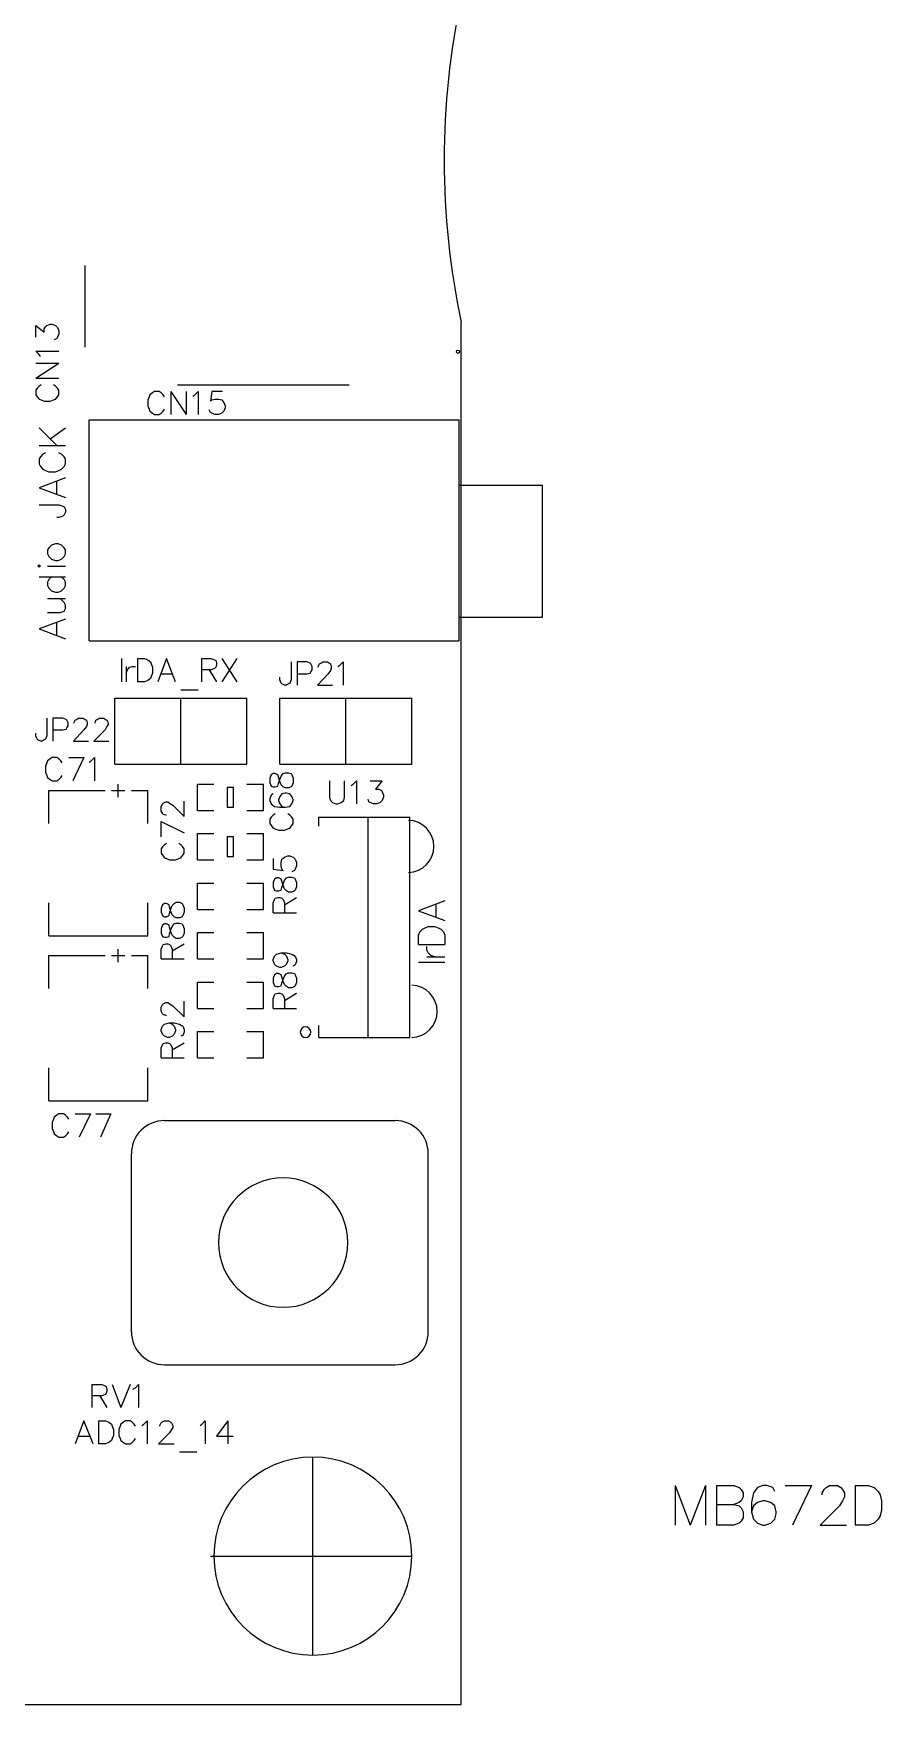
# Model space of a CAD drawing. Extents: x -0.24 to 4.91, y -0.23 to 6.58.
# Drawn here: x 3.627 to 4.912, y -0.225 to 2.308 of the extents above; entities that cross this region are included whole.
import ezdxf

# ---------------------------------------------------------------- set-up
doc = ezdxf.new("R2010")
doc.units = 0
doc.layers.get('0').update_dxf_attribs({"linetype": 'CONTINUOUS'})
doc.layers.add('mb672d', color=1, linetype='CONTINUOUS')

# ---------------------------------------------------------------- blocks, each defined once
blk = doc.blocks.new('D58')
blk.add_circle((0, 0), 0.0025)
blk = doc.blocks.new('D99')
blk.add_lwpolyline([(-0.005, -0.015), (0.005, -0.015), (0.005, 0.015), (-0.005, 0.015)], close=True)

msp = doc.modelspace()

# ---------------------------------------------------------------- linework, layer by layer
at = {"layer": 'mb672d', "color": 5}
for points in [[(4.275, 2.361), (4.275, 2.361), (4.275, 2.361, 0.105526), (4.275, 1.87), (4.275, 1.87)], [(4.195, 1.036), (4.195, 1.036), (4.195, 1.036, 0.974684), (4.195, 1.115), (4.195, 1.115)], [(4.2, 0.786), (4.2, 0.786), (4.2, 0.786, 0.974684), (4.2, 0.865), (4.2, 0.865)], [(4.047, 0.794), (4.047, 0.794), (4.047, 0.794, 1), (4.031, 0.794), (4.031, 0.794), (4.031, 0.794, 1), (4.047, 0.794), (4.047, 0.794)], [(3.825, 0.66), (3.825, 0.66), (3.825, 0.66, 0.414214), (3.775, 0.61), (3.775, 0.61)], [(4.225, 0.61), (4.225, 0.61), (4.225, 0.61, 0.414214), (4.175, 0.66), (4.175, 0.66)], [(4.103, 0.475), (4.103, 0.475), (4.103, 0.475, 1), (3.907, 0.475), (3.907, 0.475), (3.907, 0.475, 1), (4.103, 0.475), (4.103, 0.475)], [(3.775, 0.34), (3.775, 0.34), (3.775, 0.34, 0.414214), (3.825, 0.29), (3.825, 0.29)], [(4.175, 0.29), (4.175, 0.29), (4.175, 0.29, 0.414214), (4.225, 0.34), (4.225, 0.34)], [(4.2, 0), (4.2, 0), (4.2, 0, 1), (3.9, 0), (3.9, 0), (3.9, 0, 1), (4.2, 0), (4.2, 0)]]:
    msp.add_lwpolyline(points, format="xyb", dxfattribs=at)
at = {"layer": 'mb672d', "color": 1}
msp.add_lwpolyline([(4.275, 2.361), (4.275, 2.361), (4.275, 2.361, 0.105526), (4.275, 1.87), (4.275, 1.87)], format="xyb", dxfattribs=at)
at = {"layer": 'mb672d', "color": 5}
for points in [[(3.705, 1.849), (3.705, 1.956)], [(3.63, 1.847), (3.63, 1.865), (3.643, 1.855), (3.643, 1.86), (3.645, 1.863), (3.647, 1.865), (3.652, 1.867), (3.655, 1.867), (3.66, 1.865), (3.663, 1.862), (3.665, 1.857), (3.665, 1.852), (3.663, 1.847), (3.662, 1.845), (3.658, 1.843)], [(3.705, 1.832), (3.705, 1.849)], [(4.275, -0.225), (4.275, 1.87)], [(3.637, 1.818), (3.635, 1.821), (3.63, 1.826), (3.665, 1.826)], [(3.63, 1.785), (3.665, 1.808)], [(3.63, 1.808), (3.665, 1.808)], [(3.63, 1.785), (3.665, 1.785)], [(3.638, 1.775), (3.635, 1.773), (3.632, 1.77), (3.63, 1.767), (3.63, 1.76), (3.632, 1.757), (3.635, 1.753), (3.638, 1.752), (3.643, 1.75), (3.652, 1.75), (3.657, 1.752), (3.66, 1.753), (3.663, 1.757), (3.665, 1.76), (3.665, 1.767), (3.663, 1.77), (3.66, 1.773), (3.657, 1.775)], [(3.845, 1.775), (4.105, 1.775)], [(3.825, 1.757), (3.823, 1.76), (3.82, 1.763), (3.817, 1.765), (3.81, 1.765), (3.807, 1.763), (3.803, 1.76), (3.802, 1.757), (3.8, 1.752), (3.8, 1.743), (3.802, 1.738), (3.803, 1.735), (3.807, 1.732), (3.81, 1.73), (3.817, 1.73), (3.82, 1.732), (3.823, 1.735), (3.825, 1.738)], [(3.835, 1.765), (3.835, 1.73)], [(3.835, 1.765), (3.858, 1.73)], [(3.858, 1.765), (3.858, 1.73)], [(3.868, 1.758), (3.871, 1.76), (3.876, 1.765), (3.876, 1.73)], [(3.913, 1.765), (3.897, 1.765), (3.895, 1.75), (3.897, 1.752), (3.902, 1.753), (3.907, 1.753), (3.912, 1.752), (3.915, 1.748), (3.917, 1.743), (3.917, 1.74), (3.915, 1.735), (3.912, 1.732), (3.907, 1.73), (3.902, 1.73), (3.897, 1.732), (3.895, 1.733), (3.893, 1.737)], [(3.635, 1.71), (3.662, 1.683)], [(3.652, 1.693), (3.675, 1.71)], [(3.711, 1.387), (3.711, 1.722), (4.272, 1.722)], [(4.272, 1.387), (4.272, 1.722)], [(3.635, 1.683), (3.675, 1.683)], [(3.645, 1.672), (3.641, 1.67), (3.637, 1.666), (3.635, 1.663), (3.635, 1.655), (3.637, 1.651), (3.641, 1.647), (3.645, 1.645), (3.65, 1.643), (3.66, 1.643), (3.665, 1.645), (3.669, 1.647), (3.673, 1.651), (3.675, 1.655), (3.675, 1.663), (3.673, 1.666), (3.669, 1.67), (3.665, 1.672)], [(3.675, 1.634), (3.635, 1.619), (3.675, 1.604)], [(3.662, 1.609), (3.662, 1.628)], [(4.272, 1.423), (4.398, 1.423), (4.398, 1.623)], [(4.272, 1.623), (4.398, 1.623)], [(3.635, 1.593), (3.665, 1.593), (3.671, 1.591), (3.673, 1.59), (3.675, 1.586), (3.675, 1.582), (3.673, 1.578), (3.671, 1.576), (3.665, 1.574), (3.662, 1.574)], [(3.648, 1.519), (3.65, 1.515), (3.654, 1.511), (3.66, 1.509), (3.664, 1.509), (3.669, 1.511), (3.673, 1.515), (3.675, 1.519), (3.675, 1.525), (3.673, 1.528), (3.669, 1.532), (3.664, 1.534), (3.66, 1.534), (3.654, 1.532), (3.65, 1.528), (3.648, 1.525), (3.648, 1.519)], [(3.635, 1.499), (3.637, 1.5), (3.635, 1.502), (3.633, 1.5), (3.635, 1.499)], [(3.648, 1.5), (3.675, 1.5)], [(3.635, 1.484), (3.675, 1.484)], [(3.654, 1.484), (3.65, 1.48), (3.648, 1.476), (3.648, 1.471), (3.65, 1.467), (3.654, 1.463), (3.66, 1.461), (3.664, 1.461), (3.669, 1.463), (3.673, 1.467), (3.675, 1.471), (3.675, 1.476), (3.673, 1.48), (3.669, 1.484)], [(3.648, 1.43), (3.667, 1.43), (3.673, 1.432), (3.675, 1.436), (3.675, 1.441), (3.673, 1.445), (3.667, 1.451)], [(3.648, 1.451), (3.675, 1.451)], [(3.675, 1.42), (3.635, 1.405), (3.675, 1.39)], [(3.662, 1.396), (3.662, 1.415)], [(3.711, 1.387), (4.272, 1.387)], [(3.76, 1.36), (3.76, 1.325)], [(3.767, 1.348), (3.767, 1.325)], [(3.767, 1.338), (3.769, 1.343), (3.772, 1.347), (3.776, 1.348), (3.781, 1.348)], [(3.784, 1.36), (3.784, 1.325)], [(3.784, 1.36), (3.795, 1.36), (3.8, 1.358), (3.804, 1.355), (3.805, 1.352), (3.807, 1.347), (3.807, 1.338), (3.805, 1.333), (3.804, 1.33), (3.8, 1.327), (3.795, 1.325), (3.784, 1.325)], [(3.842, 1.325), (3.828, 1.36), (3.815, 1.325)], [(3.881, 1.36), (3.881, 1.325)], [(3.881, 1.36), (3.896, 1.36), (3.901, 1.358), (3.903, 1.357), (3.904, 1.353), (3.904, 1.35), (3.903, 1.347), (3.901, 1.345), (3.896, 1.343), (3.881, 1.343)], [(3.893, 1.343), (3.904, 1.325)], [(3.912, 1.36), (3.935, 1.325)], [(3.935, 1.36), (3.912, 1.325)], [(4.017, 1.355), (4.017, 1.328), (4.015, 1.323), (4.013, 1.322), (4.01, 1.32), (4.007, 1.32), (4.003, 1.322), (4.002, 1.323), (4, 1.328), (4, 1.332)], [(4.026, 1.337), (4.041, 1.337), (4.046, 1.338), (4.047, 1.34), (4.049, 1.343), (4.049, 1.348), (4.047, 1.352), (4.046, 1.353), (4.041, 1.355), (4.026, 1.355), (4.026, 1.32)], [(4.058, 1.347), (4.058, 1.348), (4.06, 1.352), (4.062, 1.353), (4.065, 1.355), (4.072, 1.355), (4.075, 1.353), (4.077, 1.352), (4.078, 1.348), (4.078, 1.345), (4.077, 1.342), (4.073, 1.337), (4.057, 1.32), (4.08, 1.32)], [(4.088, 1.348), (4.091, 1.35), (4.096, 1.355), (4.096, 1.32)], [(3.82, 1.337), (3.837, 1.337)], [(3.75, 1.3), (3.95, 1.3)], [(3.75, 1.2), (3.75, 1.3)], [(3.75, 1.2), (3.95, 1.2), (3.95, 1.3)], [(3.85, 1.313), (3.876, 1.313)], [(3.85, 1.2), (3.85, 1.3)], [(4, 1.2), (4, 1.3), (4.2, 1.3)], [(4.1, 1.2), (4.1, 1.3)], [(4.2, 1.2), (4.2, 1.3)], [(3.647, 1.27), (3.647, 1.243), (3.645, 1.238), (3.643, 1.237), (3.64, 1.235), (3.637, 1.235), (3.633, 1.237), (3.632, 1.238), (3.63, 1.243), (3.63, 1.247)], [(3.656, 1.252), (3.671, 1.252), (3.676, 1.253), (3.677, 1.255), (3.679, 1.258), (3.679, 1.263), (3.677, 1.267), (3.676, 1.268), (3.671, 1.27), (3.656, 1.27), (3.656, 1.235)], [(3.688, 1.262), (3.688, 1.263), (3.69, 1.267), (3.692, 1.268), (3.695, 1.27), (3.702, 1.27), (3.705, 1.268), (3.707, 1.267), (3.708, 1.263), (3.708, 1.26), (3.707, 1.257), (3.703, 1.252), (3.687, 1.235), (3.71, 1.235)], [(3.72, 1.262), (3.72, 1.263), (3.721, 1.267), (3.723, 1.268), (3.726, 1.27), (3.733, 1.27), (3.736, 1.268), (3.738, 1.267), (3.74, 1.263), (3.74, 1.26), (3.738, 1.257), (3.735, 1.252), (3.718, 1.235), (3.741, 1.235)], [(3.67, 1.202), (3.668, 1.205), (3.665, 1.208), (3.662, 1.21), (3.655, 1.21), (3.652, 1.208), (3.648, 1.205), (3.647, 1.202), (3.645, 1.197), (3.645, 1.188), (3.647, 1.183), (3.648, 1.18), (3.652, 1.177), (3.655, 1.175), (3.662, 1.175), (3.665, 1.177), (3.668, 1.18), (3.67, 1.183)], [(3.68, 1.21), (3.703, 1.21)], [(3.703, 1.21), (3.686, 1.175)], [(3.711, 1.203), (3.714, 1.205), (3.719, 1.21), (3.719, 1.175)], [(4, 1.2), (4.2, 1.2)], [(3.755, 1.15), (3.755, 1.17)], [(3.875, 1.13), (3.875, 1.17), (3.9, 1.17)], [(3.95, 1.17), (3.975, 1.17)], [(3.975, 1.13), (3.975, 1.17)], [(3.985, 1.172), (3.987, 1.167), (3.99, 1.166), (3.993, 1.166), (3.997, 1.167), (3.998, 1.171), (4, 1.177), (4.002, 1.182), (4.005, 1.186), (4.008, 1.187), (4.013, 1.187), (4.017, 1.186), (4.018, 1.184), (4.02, 1.179), (4.02, 1.172), (4.018, 1.167), (4.017, 1.166), (4.013, 1.164), (4.008, 1.164), (4.005, 1.166), (4.002, 1.169), (4, 1.174), (3.998, 1.181), (3.997, 1.184), (3.993, 1.186), (3.99, 1.186), (3.987, 1.184), (3.985, 1.179), (3.985, 1.172)], [(4.075, 1.175), (4.075, 1.15), (4.077, 1.145), (4.08, 1.142), (4.085, 1.14), (4.088, 1.14), (4.093, 1.142), (4.097, 1.145), (4.098, 1.15), (4.098, 1.175)], [(4.108, 1.168), (4.111, 1.17), (4.116, 1.175), (4.116, 1.14)], [(4.137, 1.175), (4.155, 1.175), (4.145, 1.162), (4.15, 1.162), (4.154, 1.16), (4.155, 1.158), (4.157, 1.153), (4.157, 1.15), (4.155, 1.145), (4.152, 1.142), (4.147, 1.14), (4.142, 1.14), (4.137, 1.142), (4.135, 1.143), (4.134, 1.147)], [(3.65, 1.16), (3.735, 1.16)], [(3.65, 1.11), (3.65, 1.16)], [(3.745, 1.16), (3.765, 1.16)], [(3.775, 1.16), (3.8, 1.16)], [(3.8, 1.15), (3.8, 1.16)], [(3.8, 1.11), (3.8, 1.16)], [(3.828, 1.123), (3.827, 1.123), (3.823, 1.124), (3.822, 1.126), (3.82, 1.129), (3.82, 1.136), (3.822, 1.139), (3.823, 1.141), (3.827, 1.143), (3.83, 1.143), (3.833, 1.141), (3.838, 1.138), (3.855, 1.121), (3.855, 1.144)], [(3.99, 1.155), (3.987, 1.153), (3.985, 1.148), (3.985, 1.145), (3.987, 1.14), (3.992, 1.136), (4, 1.135), (4.008, 1.135), (4.015, 1.136), (4.018, 1.14), (4.02, 1.145), (4.02, 1.146), (4.018, 1.151), (4.015, 1.155), (4.01, 1.156), (4.008, 1.156), (4.003, 1.155), (4, 1.151), (3.998, 1.146), (3.998, 1.145), (4, 1.14), (4.003, 1.136), (4.008, 1.135)], [(3.875, 1.13), (3.9, 1.13)], [(3.95, 1.13), (3.975, 1.13)], [(3.993, 1.125), (3.99, 1.123), (3.987, 1.12), (3.985, 1.117), (3.985, 1.11), (3.987, 1.107), (3.99, 1.103), (3.993, 1.102), (3.998, 1.1), (4.007, 1.1), (4.012, 1.102), (4.015, 1.103), (4.018, 1.107), (4.02, 1.11), (4.02, 1.117), (4.018, 1.12), (4.015, 1.123), (4.012, 1.125)], [(4.059, 1.106), (4.059, 1.12)], [(4.059, 1.12), (4.197, 1.12)], [(4.134, 0.786), (4.134, 1.12)], [(4.197, 0.786), (4.197, 1.12)], [(3.82, 1.113), (3.855, 1.096)], [(3.82, 1.09), (3.82, 1.113)], [(3.875, 1.055), (3.875, 1.095), (3.9, 1.095)], [(3.95, 1.095), (3.975, 1.095)], [(3.975, 1.055), (3.975, 1.095)], [(3.828, 1.08), (3.825, 1.078), (3.822, 1.075), (3.82, 1.072), (3.82, 1.065), (3.822, 1.062), (3.825, 1.058), (3.828, 1.057), (3.833, 1.055), (3.842, 1.055), (3.847, 1.057), (3.85, 1.058), (3.853, 1.062), (3.855, 1.065), (3.855, 1.072), (3.853, 1.075), (3.85, 1.078), (3.847, 1.08)], [(3.875, 1.055), (3.9, 1.055)], [(3.95, 1.055), (3.975, 1.055)], [(3.99, 1.057), (3.99, 1.041), (4.005, 1.039), (4.003, 1.041), (4.002, 1.046), (4.002, 1.051), (4.003, 1.056), (4.007, 1.059), (4.012, 1.061), (4.015, 1.061), (4.02, 1.059), (4.023, 1.056), (4.025, 1.051), (4.025, 1.046), (4.023, 1.041), (4.022, 1.039), (4.018, 1.037)], [(3.875, 0.98), (3.875, 1.02), (3.9, 1.02)], [(3.95, 1.02), (3.975, 1.02)], [(3.975, 0.98), (3.975, 1.02)], [(3.99, 1.014), (3.992, 1.009), (3.995, 1.008), (3.998, 1.008), (4.002, 1.009), (4.003, 1.013), (4.005, 1.019), (4.007, 1.024), (4.01, 1.028), (4.013, 1.029), (4.018, 1.029), (4.022, 1.028), (4.023, 1.026), (4.025, 1.021), (4.025, 1.014), (4.023, 1.009), (4.022, 1.008), (4.018, 1.006), (4.013, 1.006), (4.01, 1.008), (4.007, 1.011), (4.005, 1.016), (4.003, 1.023), (4.002, 1.026), (3.998, 1.028), (3.995, 1.028), (3.992, 1.026), (3.99, 1.021), (3.99, 1.014)], [(3.65, 0.94), (3.65, 0.99)], [(3.65, 0.94), (3.8, 0.94), (3.8, 0.99)], [(3.82, 0.976), (3.822, 0.971), (3.825, 0.969), (3.828, 0.969), (3.832, 0.971), (3.833, 0.974), (3.835, 0.981), (3.837, 0.986), (3.84, 0.989), (3.843, 0.991), (3.848, 0.991), (3.852, 0.989), (3.853, 0.987), (3.855, 0.982), (3.855, 0.976), (3.853, 0.971), (3.852, 0.969), (3.848, 0.967), (3.843, 0.967), (3.84, 0.969), (3.837, 0.972), (3.835, 0.977), (3.833, 0.984), (3.832, 0.987), (3.828, 0.989), (3.825, 0.989), (3.822, 0.987), (3.82, 0.982), (3.82, 0.976)], [(3.99, 0.975), (3.99, 0.99), (3.992, 0.995), (3.993, 0.997), (3.997, 0.998), (4, 0.998), (4.003, 0.997), (4.005, 0.995), (4.007, 0.99), (4.007, 0.975)], [(4.007, 0.987), (4.025, 0.998)], [(4.25, 0.993), (4.21, 0.978), (4.25, 0.963)], [(4.237, 0.969), (4.237, 0.988)], [(3.875, 0.98), (3.9, 0.98)], [(3.95, 0.98), (3.975, 0.98)], [(3.99, 0.975), (4.025, 0.975)], [(3.82, 0.944), (3.822, 0.939), (3.825, 0.938), (3.828, 0.938), (3.832, 0.939), (3.833, 0.943), (3.835, 0.949), (3.837, 0.954), (3.84, 0.958), (3.843, 0.959), (3.848, 0.959), (3.852, 0.958), (3.853, 0.956), (3.855, 0.951), (3.855, 0.944), (3.853, 0.939), (3.852, 0.938), (3.848, 0.936), (3.843, 0.936), (3.84, 0.938), (3.837, 0.941), (3.835, 0.946), (3.833, 0.953), (3.832, 0.956), (3.828, 0.958), (3.825, 0.958), (3.822, 0.956), (3.82, 0.951), (3.82, 0.944)], [(3.875, 0.905), (3.875, 0.945), (3.9, 0.945)], [(3.95, 0.945), (3.975, 0.945)], [(3.975, 0.905), (3.975, 0.945)], [(4.21, 0.927), (4.21, 0.941), (4.212, 0.946), (4.216, 0.95), (4.22, 0.952), (4.225, 0.954), (4.235, 0.954), (4.24, 0.952), (4.244, 0.95), (4.248, 0.946), (4.25, 0.941), (4.25, 0.927)], [(3.755, 0.9), (3.755, 0.92)], [(3.82, 0.905), (3.82, 0.92), (3.822, 0.925), (3.823, 0.927), (3.827, 0.928), (3.83, 0.928), (3.833, 0.927), (3.835, 0.925), (3.837, 0.92), (3.837, 0.905)], [(3.837, 0.917), (3.855, 0.928)], [(4.002, 0.914), (4.007, 0.912), (4.01, 0.909), (4.012, 0.904), (4.012, 0.902), (4.01, 0.897), (4.007, 0.894), (4.002, 0.892), (4, 0.892), (3.995, 0.894), (3.992, 0.897), (3.99, 0.902), (3.99, 0.904), (3.992, 0.909), (3.995, 0.912), (4.002, 0.914), (4.01, 0.914), (4.018, 0.912), (4.023, 0.909), (4.025, 0.904), (4.025, 0.901), (4.023, 0.896), (4.02, 0.894)], [(4.21, 0.927), (4.25, 0.927)], [(4.235, 0.908), (4.229, 0.91), (4.225, 0.914), (4.223, 0.918), (4.223, 0.924)], [(3.65, 0.91), (3.735, 0.91)], [(3.65, 0.86), (3.65, 0.91)], [(3.745, 0.91), (3.765, 0.91)], [(3.775, 0.91), (3.8, 0.91)], [(3.8, 0.9), (3.8, 0.91)], [(3.8, 0.86), (3.8, 0.91)], [(3.82, 0.905), (3.855, 0.905)], [(3.875, 0.905), (3.9, 0.905)], [(3.95, 0.905), (3.975, 0.905)], [(4.21, 0.9), (4.25, 0.9)], [(4.223, 0.908), (4.25, 0.908)], [(3.875, 0.83), (3.875, 0.87), (3.9, 0.87)], [(3.95, 0.87), (3.975, 0.87)], [(3.975, 0.83), (3.975, 0.87)], [(3.99, 0.869), (3.992, 0.864), (3.995, 0.863), (3.998, 0.863), (4.002, 0.864), (4.003, 0.868), (4.005, 0.874), (4.007, 0.879), (4.01, 0.883), (4.013, 0.884), (4.018, 0.884), (4.022, 0.883), (4.023, 0.881), (4.025, 0.876), (4.025, 0.869), (4.023, 0.864), (4.022, 0.863), (4.018, 0.861), (4.013, 0.861), (4.01, 0.863), (4.007, 0.866), (4.005, 0.871), (4.003, 0.878), (4.002, 0.881), (3.998, 0.883), (3.995, 0.883), (3.992, 0.881), (3.99, 0.876), (3.99, 0.869)], [(3.828, 0.819), (3.827, 0.819), (3.823, 0.821), (3.822, 0.822), (3.82, 0.826), (3.82, 0.832), (3.822, 0.836), (3.823, 0.837), (3.827, 0.839), (3.83, 0.839), (3.833, 0.837), (3.838, 0.834), (3.855, 0.817), (3.855, 0.841)], [(3.99, 0.83), (3.99, 0.845), (3.992, 0.85), (3.993, 0.852), (3.997, 0.853), (4, 0.853), (4.003, 0.852), (4.005, 0.85), (4.007, 0.845), (4.007, 0.83)], [(4.007, 0.842), (4.025, 0.853)], [(3.875, 0.83), (3.9, 0.83)], [(3.95, 0.83), (3.975, 0.83)], [(3.99, 0.83), (4.025, 0.83)], [(3.832, 0.808), (3.837, 0.806), (3.84, 0.803), (3.842, 0.798), (3.842, 0.796), (3.84, 0.791), (3.837, 0.788), (3.832, 0.786), (3.83, 0.786), (3.825, 0.788), (3.822, 0.791), (3.82, 0.796), (3.82, 0.798), (3.822, 0.803), (3.825, 0.806), (3.832, 0.808), (3.84, 0.808), (3.848, 0.806), (3.853, 0.803), (3.855, 0.798), (3.855, 0.794), (3.853, 0.789), (3.85, 0.788)], [(3.875, 0.755), (3.875, 0.795), (3.9, 0.795)], [(3.95, 0.795), (3.975, 0.795)], [(3.975, 0.755), (3.975, 0.795)], [(4.059, 0.786), (4.059, 0.804)], [(4.059, 0.786), (4.197, 0.786)], [(3.82, 0.755), (3.82, 0.77), (3.822, 0.775), (3.823, 0.777), (3.827, 0.778), (3.83, 0.778), (3.833, 0.777), (3.835, 0.775), (3.837, 0.77), (3.837, 0.755)], [(3.837, 0.767), (3.855, 0.778)], [(3.65, 0.69), (3.65, 0.74)], [(3.65, 0.69), (3.8, 0.69), (3.8, 0.74)], [(3.82, 0.755), (3.855, 0.755)], [(3.875, 0.755), (3.9, 0.755)], [(3.95, 0.755), (3.975, 0.755)], [(3.68, 0.662), (3.678, 0.665), (3.675, 0.668), (3.672, 0.67), (3.665, 0.67), (3.662, 0.668), (3.658, 0.665), (3.657, 0.662), (3.655, 0.657), (3.655, 0.648), (3.657, 0.643), (3.658, 0.64), (3.662, 0.637), (3.665, 0.635), (3.672, 0.635), (3.675, 0.637), (3.678, 0.64), (3.68, 0.643)], [(3.69, 0.67), (3.713, 0.67)], [(3.713, 0.67), (3.696, 0.635)], [(3.721, 0.67), (3.744, 0.67)], [(3.744, 0.67), (3.728, 0.635)], [(3.825, 0.66), (4.175, 0.66)], [(3.775, 0.34), (3.775, 0.61)], [(4.225, 0.34), (4.225, 0.61)], [(3.825, 0.29), (4.175, 0.29)], [(3.715, 0.26), (3.715, 0.225)], [(3.715, 0.26), (3.73, 0.26), (3.735, 0.258), (3.737, 0.257), (3.738, 0.253), (3.738, 0.25), (3.737, 0.247), (3.735, 0.245), (3.73, 0.243), (3.715, 0.243)], [(3.746, 0.26), (3.759, 0.225)], [(3.773, 0.26), (3.759, 0.225)], [(3.777, 0.253), (3.781, 0.255), (3.786, 0.26), (3.786, 0.225)], [(3.727, 0.243), (3.738, 0.225)], [(3.717, 0.17), (3.703, 0.205), (3.69, 0.17)], [(3.725, 0.205), (3.725, 0.17)], [(3.725, 0.205), (3.736, 0.205), (3.741, 0.203), (3.745, 0.2), (3.746, 0.197), (3.748, 0.192), (3.748, 0.183), (3.746, 0.178), (3.745, 0.175), (3.741, 0.172), (3.736, 0.17), (3.725, 0.17)], [(3.781, 0.197), (3.779, 0.2), (3.776, 0.203), (3.773, 0.205), (3.766, 0.205), (3.763, 0.203), (3.759, 0.2), (3.758, 0.197), (3.756, 0.192), (3.756, 0.183), (3.758, 0.178), (3.759, 0.175), (3.763, 0.172), (3.766, 0.17), (3.773, 0.17), (3.776, 0.172), (3.779, 0.175), (3.781, 0.178)], [(3.791, 0.198), (3.794, 0.2), (3.799, 0.205), (3.799, 0.17)], [(3.818, 0.197), (3.818, 0.198), (3.82, 0.202), (3.821, 0.203), (3.825, 0.205), (3.831, 0.205), (3.835, 0.203), (3.836, 0.202), (3.838, 0.198), (3.838, 0.195), (3.836, 0.192), (3.833, 0.187), (3.816, 0.17), (3.84, 0.17)], [(3.879, 0.198), (3.882, 0.2), (3.887, 0.205), (3.887, 0.17)], [(3.921, 0.205), (3.904, 0.182), (3.929, 0.182)], [(3.921, 0.205), (3.921, 0.17)], [(3.695, 0.182), (3.712, 0.182)], [(3.848, 0.158), (3.874, 0.158)], [(4.05, -0.15), (4.05, 0.15)], [(4.599, 0.107), (4.599, 0.047)], [(4.599, 0.107), (4.622, 0.047)], [(4.645, 0.107), (4.622, 0.047)], [(4.645, 0.107), (4.645, 0.047)], [(4.662, 0.107), (4.662, 0.047)], [(4.662, 0.107), (4.688, 0.107), (4.696, 0.104), (4.699, 0.101), (4.702, 0.096), (4.702, 0.09), (4.699, 0.084), (4.696, 0.081), (4.688, 0.078)], [(4.75, 0.098), (4.747, 0.104), (4.738, 0.107), (4.732, 0.107), (4.724, 0.104), (4.718, 0.096), (4.715, 0.081), (4.715, 0.067), (4.718, 0.056), (4.724, 0.05), (4.732, 0.047), (4.735, 0.047), (4.744, 0.05), (4.75, 0.056), (4.752, 0.064), (4.752, 0.067), (4.75, 0.076), (4.744, 0.081), (4.735, 0.084), (4.732, 0.084), (4.724, 0.081), (4.718, 0.076), (4.715, 0.067)], [(4.766, 0.107), (4.806, 0.107)], [(4.806, 0.107), (4.777, 0.047)], [(4.822, 0.093), (4.822, 0.096), (4.825, 0.101), (4.828, 0.104), (4.833, 0.107), (4.845, 0.107), (4.85, 0.104), (4.853, 0.101), (4.856, 0.096), (4.856, 0.09), (4.853, 0.084), (4.848, 0.076), (4.819, 0.047), (4.859, 0.047)], [(4.872, 0.107), (4.872, 0.047)], [(4.872, 0.107), (4.892, 0.107), (4.901, 0.104), (4.907, 0.098), (4.91, 0.093), (4.912, 0.084), (4.912, 0.07), (4.91, 0.061), (4.907, 0.056), (4.901, 0.05), (4.892, 0.047), (4.872, 0.047)], [(4.662, 0.078), (4.688, 0.078), (4.696, 0.076), (4.699, 0.073), (4.702, 0.067), (4.702, 0.058), (4.699, 0.053), (4.696, 0.05), (4.688, 0.047), (4.662, 0.047)], [(3.895, 0), (4.2, 0)], [(-0.225, -0.225), (4.275, -0.225)]]:
    msp.add_lwpolyline(points, dxfattribs=at)
at = {"layer": 'mb672d', "color": 1}
for points in [[(4.275, -0.225), (4.275, 1.87)], [(-0.225, -0.225), (4.275, -0.225)]]:
    msp.add_lwpolyline(points, dxfattribs=at)

# ---------------------------------------------------------------- block references
at = {"layer": 'mb672d'}
for name, p in [('D58', (4.27, 1.825)), ('D99', (3.925, 1.15)), ('D99', (3.925, 1.075))]:
    msp.add_blockref(name, p, dxfattribs=at)

doc.saveas('drawing.dxf')
